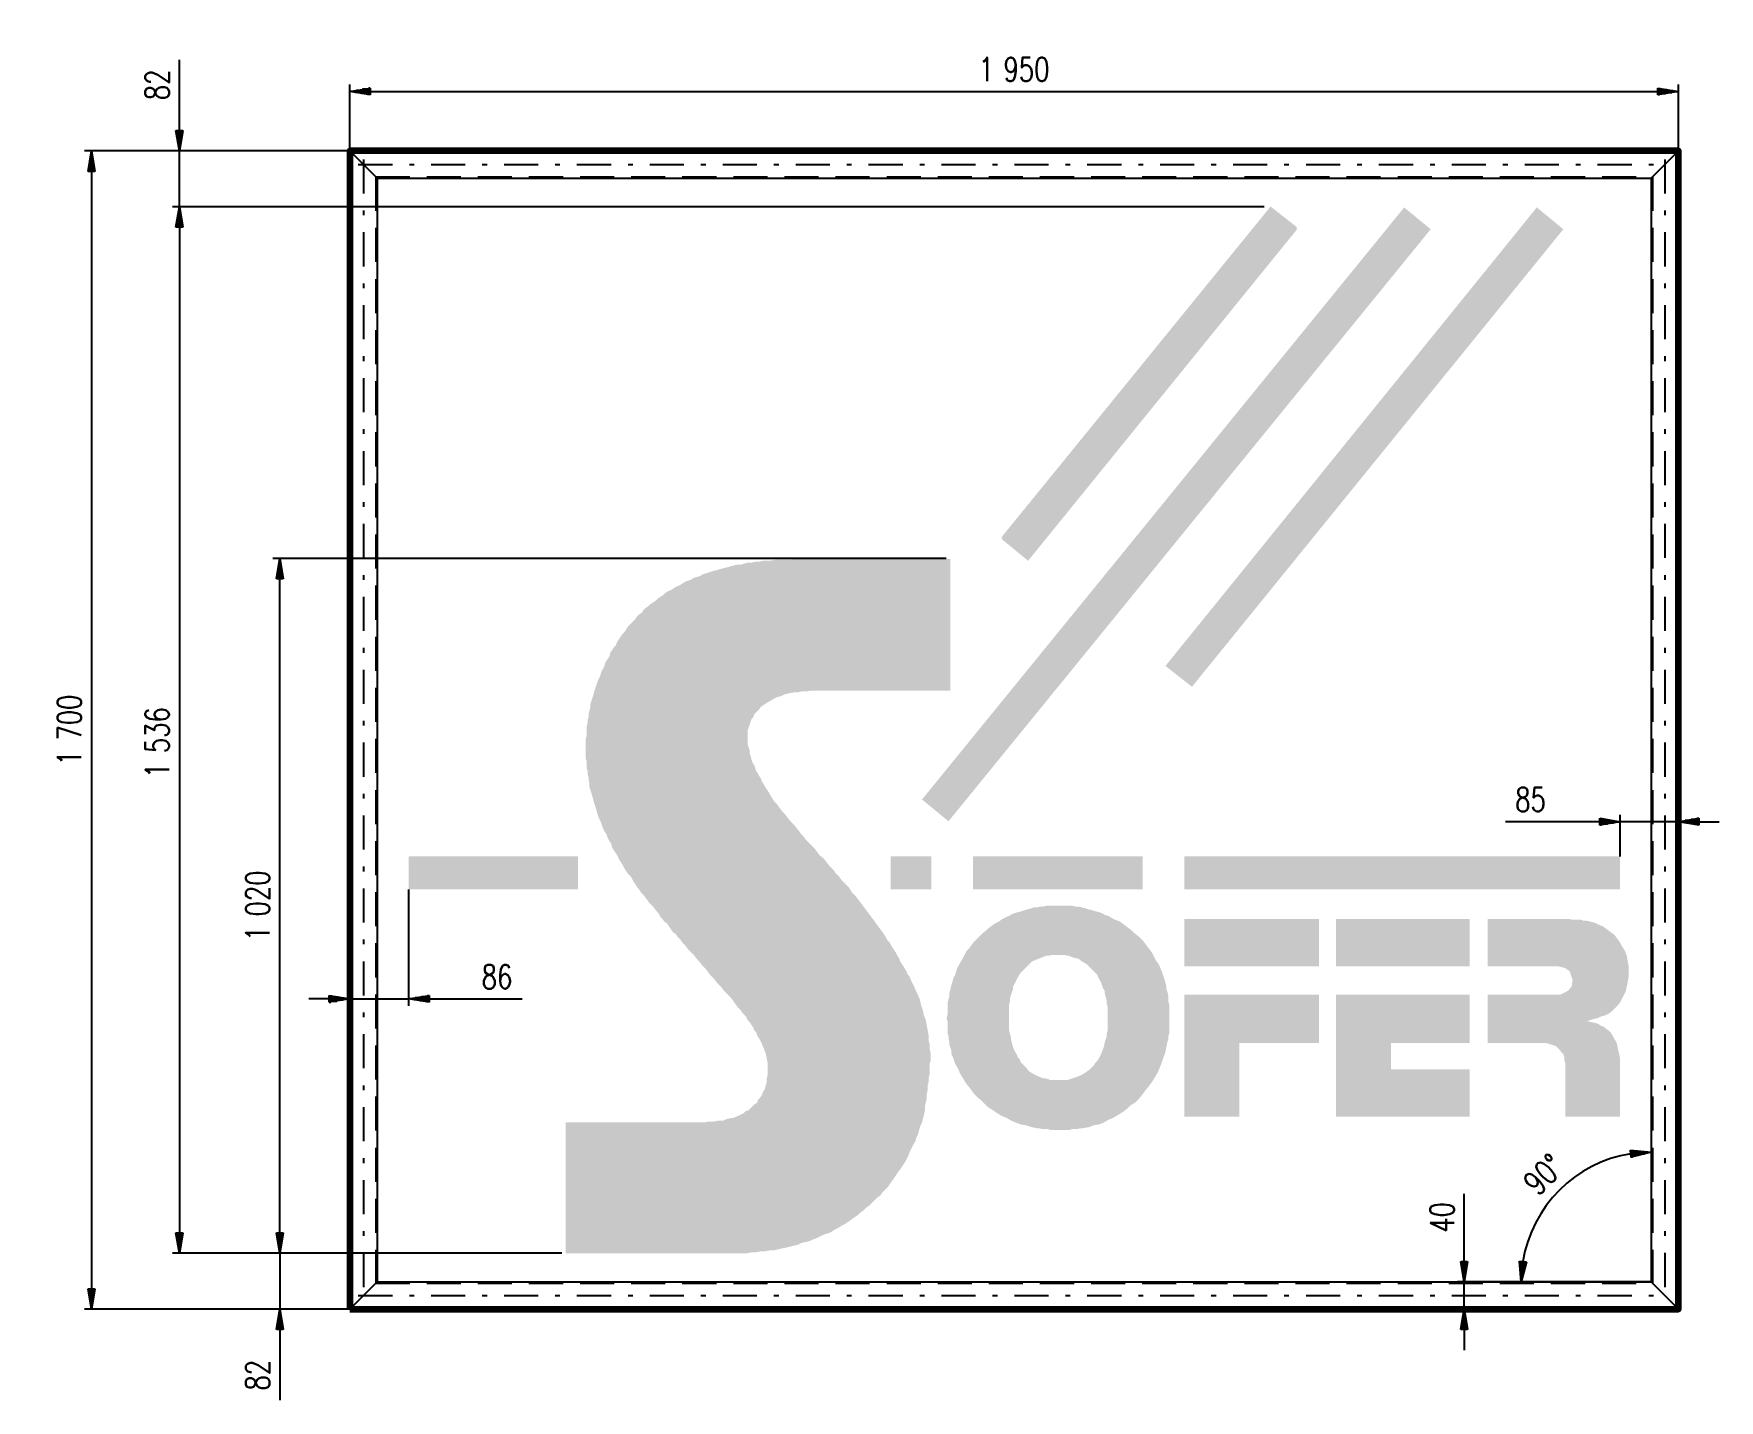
# Model space of a CAD drawing. Header units: inches. Extents: x -940 to 1534, y -374 to 1631.
import ezdxf

# ---------------------------------------------------------------- set-up
doc = ezdxf.new("R2010")
doc.units = ezdxf.units.IN
doc.header["$LTSCALE"] = 10
doc.header["$MEASUREMENT"] = 0
doc.header["$PDMODE"] = 1
doc.linetypes.add('DIN_CERCHOVANA', pattern=[10.7, 5, -2.5, 0.7, -2.5])
doc.linetypes.add('DIN_NEVID', pattern=[7.5, 5, -2.5])
doc.layers.get('0').update_dxf_attribs({"color": 250, "linetype": 'CONTINUOUS', "lineweight": 100})
doc.layers.get('Defpoints').update_dxf_attribs({"linetype": 'CONTINUOUS'})
doc.layers.add('H', color=7, linetype='CONTINUOUS', lineweight=100)
for name, color, linetype in [('KOTY', 2, 'CONTINUOUS'), ('NEVID', 7, 'DIN_NEVID'), ('OSY', 6, 'DIN_CERCHOVANA'), ('SILNA', 7, 'CONTINUOUS')]:
    doc.layers.add(name, color=color, linetype=linetype)
doc.styles.add('MSPR_TXT', font='txt.shx', dxfattribs={"width": 0.75})
doc.dimstyles.new('PROFI_DIN', dxfattribs={"dimscale": 0, "dimtxt": 3.5, "dimasz": 3, "dimexe": 1, "dimexo": 0, "dimgap": 1.5, "dimtad": 1, "dimlfac": -1, "dimzin": 9, "dimdsep": 46, "dimlunit": 6, "dimtxsty": 'MSPR_TXT', "dimblk": 'PRCLFILL', "dimblk1": 'PRCLFILL', "dimblk2": 'PRCLFILL', "dimcen": 0, "dimclrd": 256, "dimclre": 256, "dimclrt": 256, "dimazin": 2, "dimtfac": 0.6, "dimtdec": 3, "dimtmove": 0, "dimatfit": 0, "dimldrblk": 'PRCLFILL', "dimfxl": 0, "dimtolj": 1, "dimarcsym": 0})

# ---------------------------------------------------------------- blocks, each defined once
blk = doc.blocks.new('PRCLFILL')
at = {"ltscale": 20}
for p, q in [((-1, 0.167), (0, 0)), ((-1, -0.167), (-1, 0.167)), ((0, 0), (-1, -0.167))]:
    blk.add_line(p, q, dxfattribs=at)
at = {"color": 0, "ltscale": 20}
for p, q in [((-1, 0.146), (-0.873, 0.146)), ((-1, 0.096), (-0.573, 0.096)), ((-1, 0.046), (-0.273, 0.046)), ((-1, -0.004), (-0.027, -0.004)), ((-1, -0.054), (-0.327, -0.054)), ((-1, -0.104), (-0.627, -0.104)), ((-1, -0.154), (-0.927, -0.154))]:
    blk.add_line(p, q, dxfattribs=at)
blk = doc.blocks.new('*D3')
at = {"layer": 'Defpoints', "color": 0}
for p in [(-579.1, 861.3), (398.9, 861.3), (-165.3, -158.7)]:
    blk.add_point(p, dxfattribs=at)
at = {"layer": 'KOTY', "lineweight": -2}
for p, q in [((398.9, 861.3), (-589.1, 861.3)), ((-579.1, -128.7), (-579.1, 831.3)), ((-165.3, -158.7), (-589.1, -158.7))]:
    blk.add_line(p, q, dxfattribs=at)
at = {"layer": 'KOTY', "lineweight": -2, "xscale": 30, "yscale": 30, "zscale": 30}
for p, rotation in [((-579.1, 861.3), 90), ((-579.1, -158.7), 270)]:
    blk.add_blockref('PRCLFILL', p, dxfattribs=dict(at, rotation=rotation))
at = {"layer": 'KOTY', "insert": (-611.6, 351.3), "char_height": 35, "attachment_point": 5, "rotation": 90, "style": 'MSPR_TXT'}
blk.add_mtext('\\A1;1\xa0020', dxfattribs=at)
blk = doc.blocks.new('*D4')
at = {"layer": 'Defpoints', "color": 0}
for p in [(865.5, 1377.2), (-726.5, -158.7), (-165.3, -158.7)]:
    blk.add_point(p, dxfattribs=at)
at = {"layer": 'KOTY', "lineweight": -2}
for p, q in [((865.5, 1377.2), (-736.5, 1377.2)), ((-726.5, 1347.2), (-726.5, -128.7)), ((-165.3, -158.7), (-736.5, -158.7))]:
    blk.add_line(p, q, dxfattribs=at)
at = {"layer": 'KOTY', "lineweight": -2, "xscale": 30, "yscale": 30, "zscale": 30}
for p, rotation in [((-726.5, 1377.2), 90), ((-726.5, -158.7), 270)]:
    blk.add_blockref('PRCLFILL', p, dxfattribs=dict(at, rotation=rotation))
at = {"layer": 'KOTY', "insert": (-759, 590.9), "char_height": 35, "attachment_point": 5, "rotation": 90, "style": 'MSPR_TXT'}
blk.add_mtext('\\A1;1\xa0536', dxfattribs=at)
blk = doc.blocks.new('*D5')
at = {"layer": 'Defpoints', "color": 0}
for p in [(-476.4, 1459.3), (-855.5, -240.7), (-476.4, -240.7)]:
    blk.add_point(p, dxfattribs=at)
at = {"layer": 'KOTY', "lineweight": -2}
for p, q in [((-476.4, 1459.3), (-865.5, 1459.3)), ((-855.5, 1429.3), (-855.5, -210.7)), ((-476.4, -240.7), (-865.5, -240.7))]:
    blk.add_line(p, q, dxfattribs=at)
at = {"layer": 'KOTY', "lineweight": -2, "xscale": 30, "yscale": 30, "zscale": 30}
for p, rotation in [((-855.5, 1459.3), 90), ((-855.5, -240.7), 270)]:
    blk.add_blockref('PRCLFILL', p, dxfattribs=dict(at, rotation=rotation))
at = {"layer": 'KOTY', "insert": (-888, 609.3), "char_height": 35, "attachment_point": 5, "rotation": 90, "style": 'MSPR_TXT'}
blk.add_mtext('\\A1;1\xa0700', dxfattribs=at)
blk = doc.blocks.new('*D6')
at = {"layer": 'Defpoints', "color": 0}
for p in [(1473.6, 1546.6), (-476.4, 1459.3), (1473.6, 1459.3)]:
    blk.add_point(p, dxfattribs=at)
at = {"layer": 'KOTY', "lineweight": -2}
for p, q in [((-476.4, 1459.3), (-476.4, 1556.6)), ((-446.4, 1546.6), (1443.6, 1546.6)), ((1473.6, 1459.3), (1473.6, 1556.6))]:
    blk.add_line(p, q, dxfattribs=at)
at = {"layer": 'KOTY', "lineweight": -2, "xscale": 30, "yscale": 30, "zscale": 30, "rotation": 180}
blk.add_blockref('PRCLFILL', (-476.4, 1546.6), dxfattribs=at)
at = {"layer": 'KOTY', "lineweight": -2, "xscale": 30, "yscale": 30, "zscale": 30}
blk.add_blockref('PRCLFILL', (1473.6, 1546.6), dxfattribs=at)
at = {"layer": 'KOTY', "insert": (498.6, 1579.1), "char_height": 35, "attachment_point": 5, "style": 'MSPR_TXT'}
blk.add_mtext('\\A1;1\xa0950', dxfattribs=at)
blk = doc.blocks.new('*D8')
at = {"layer": 'Defpoints', "color": 0}
for p in [(-165.3, -158.7), (-579.1, -240.7), (-476.4, -240.7)]:
    blk.add_point(p, dxfattribs=at)
at = {"layer": 'KOTY', "lineweight": -2}
for p, q in [((-579.1, -128.7), (-579.1, -98.7)), ((-165.3, -158.7), (-589.1, -158.7)), ((-579.1, -158.7), (-579.1, -240.7)), ((-476.4, -240.7), (-589.1, -240.7)), ((-579.1, -270.7), (-579.1, -374.5))]:
    blk.add_line(p, q, dxfattribs=at)
at = {"layer": 'KOTY', "lineweight": -2, "xscale": 30, "yscale": 30, "zscale": 30}
for p, rotation in [((-579.1, -158.7), 270), ((-579.1, -240.7), 90)]:
    blk.add_blockref('PRCLFILL', p, dxfattribs=dict(at, rotation=rotation))
at = {"layer": 'KOTY', "insert": (-611.6, -337.6), "char_height": 35, "attachment_point": 5, "rotation": 90, "style": 'MSPR_TXT'}
blk.add_mtext('\\A1;82', dxfattribs=at)
blk = doc.blocks.new('*D9')
at = {"layer": 'Defpoints', "color": 0}
for p in [(-726.5, 1459.3), (-476.4, 1459.3), (865.5, 1377.2)]:
    blk.add_point(p, dxfattribs=at)
at = {"layer": 'KOTY', "lineweight": -2}
for p, q in [((-726.5, 1489.3), (-726.5, 1593)), ((-476.4, 1459.3), (-736.5, 1459.3)), ((-726.5, 1377.2), (-726.5, 1459.3)), ((865.5, 1377.2), (-736.5, 1377.2)), ((-726.5, 1347.2), (-726.5, 1317.2))]:
    blk.add_line(p, q, dxfattribs=at)
at = {"layer": 'KOTY', "lineweight": -2, "xscale": 30, "yscale": 30, "zscale": 30}
for p, rotation in [((-726.5, 1459.3), 270), ((-726.5, 1377.2), 90)]:
    blk.add_blockref('PRCLFILL', p, dxfattribs=dict(at, rotation=rotation))
at = {"layer": 'KOTY', "insert": (-759, 1556.2), "char_height": 35, "attachment_point": 5, "rotation": 90, "style": 'MSPR_TXT'}
blk.add_mtext('\\A1;82', dxfattribs=at)
blk = doc.blocks.new('*D10')
at = {"layer": 'Defpoints', "color": 0}
for p in [(-476.4, 375.4), (-390, 375.4), (-476.4, 214.7)]:
    blk.add_point(p, dxfattribs=at)
at = {"layer": 'KOTY', "lineweight": -2}
for p, q in [((-476.4, 375.4), (-476.4, 204.7)), ((-390, 375.4), (-390, 204.7)), ((-506.4, 214.7), (-536.4, 214.7)), ((-476.4, 214.7), (-390, 214.7)), ((-360, 214.7), (-223.4, 214.7))]:
    blk.add_line(p, q, dxfattribs=at)
at = {"layer": 'KOTY', "lineweight": -2, "xscale": 30, "yscale": 30, "zscale": 30}
blk.add_blockref('PRCLFILL', (-476.4, 214.7), dxfattribs=at)
at = {"layer": 'KOTY', "lineweight": -2, "xscale": 30, "yscale": 30, "zscale": 30, "rotation": 180}
blk.add_blockref('PRCLFILL', (-390, 214.7), dxfattribs=at)
at = {"layer": 'KOTY', "insert": (-260.3, 247.2), "char_height": 35, "attachment_point": 5, "style": 'MSPR_TXT'}
blk.add_mtext('\\A1;86', dxfattribs=at)
blk = doc.blocks.new('*D11')
at = {"layer": 'Defpoints', "color": 0}
for p in [(1473.6, 474.8), (1388.2, 423.8), (1473.6, 423.8)]:
    blk.add_point(p, dxfattribs=at)
at = {"layer": 'KOTY', "lineweight": -2}
for p, q in [((1358.2, 474.8), (1219.7, 474.8)), ((1388.2, 423.8), (1388.2, 484.8)), ((1473.6, 474.8), (1388.2, 474.8)), ((1473.6, 423.8), (1473.6, 484.8)), ((1503.6, 474.8), (1533.6, 474.8))]:
    blk.add_line(p, q, dxfattribs=at)
at = {"layer": 'KOTY', "lineweight": -2, "xscale": 30, "yscale": 30, "zscale": 30}
blk.add_blockref('PRCLFILL', (1388.2, 474.8), dxfattribs=at)
at = {"layer": 'KOTY', "lineweight": -2, "xscale": 30, "yscale": 30, "zscale": 30, "rotation": 180}
blk.add_blockref('PRCLFILL', (1473.6, 474.8), dxfattribs=at)
at = {"layer": 'KOTY', "insert": (1256.6, 507.3), "char_height": 35, "attachment_point": 5, "style": 'MSPR_TXT'}
blk.add_mtext('\\A1;85', dxfattribs=at)
blk = doc.blocks.new('*D13')
at = {"layer": 'Defpoints', "color": 0}
for p in [(1433.6, 1419.3), (1338.4, -35.7), (-436.4, -200.7), (1433.6, -200.7), (1433.6, -200.7)]:
    blk.add_point(p, dxfattribs=at)
at = {"layer": 'KOTY', "lineweight": -2}
blk.add_arc((1433.6, -200.7), 190.5, 99.0309, 170.9691, dxfattribs=at)
at = {"layer": 'KOTY', "lineweight": -2, "xscale": 29.99999999999999, "yscale": 30, "zscale": 30}
for p, rotation in [((1433.6, -10.2), 4.515443761393135), ((1243.1, -200.7), 265.4845562386067)]:
    blk.add_blockref('PRCLFILL', p, dxfattribs=dict(at, rotation=rotation))
at = {"layer": 'KOTY', "insert": (1275.9, -43), "char_height": 35, "attachment_point": 5, "rotation": 45, "style": 'MSPR_TXT'}
blk.add_mtext('\\A1;90°', dxfattribs=at)
blk = doc.blocks.new('*D14')
at = {"layer": 'Defpoints', "color": 0}
for p in [(1159.3, -200.7), (1433.6, -200.7), (1473.6, -240.7)]:
    blk.add_point(p, dxfattribs=at)
at = {"layer": 'KOTY', "lineweight": -2}
for p, q in [((1159.3, -170.7), (1159.3, -71.3)), ((1433.6, -200.7), (1149.3, -200.7)), ((1159.3, -240.7), (1159.3, -200.7)), ((1473.6, -240.7), (1149.3, -240.7)), ((1159.3, -270.7), (1159.3, -300.7))]:
    blk.add_line(p, q, dxfattribs=at)
at = {"layer": 'KOTY', "lineweight": -2, "xscale": 30, "yscale": 30, "zscale": 30}
for p, rotation in [((1159.3, -200.7), 270), ((1159.3, -240.7), 90)]:
    blk.add_blockref('PRCLFILL', p, dxfattribs=dict(at, rotation=rotation))
at = {"layer": 'KOTY', "insert": (1126.8, -106), "char_height": 35, "attachment_point": 5, "rotation": 90, "style": 'MSPR_TXT'}
blk.add_mtext('\\A1;40', dxfattribs=at)

msp = doc.modelspace()

# ---------------------------------------------------------------- hatches: boundary and pattern name
at = {"layer": 'H', "linetype": 'Continuous'}
for color, points in [(0, [(1071.162, 1376.335), (1110.092, 1344.357), (402.412, 475.399), (363.483, 507.376)]), (0, [(914.055, 1347.138), (517.81, 860.521), (480.271, 892.499), (875.125, 1377.725)]), (0, [(875.125, 1376.335), (914.055, 1344.357), (519.2, 857.74), (480.271, 889.718)]), (0, [(1265.809, 1376.335), (1304.738, 1344.357), (759.728, 672.826), (720.798, 703.413)]), (0, [(136.858, 108.351), (136.858, 115.302), (136.858, 120.864), (135.468, 127.815), (134.078, 134.767), (131.297, 141.719), (128.516, 148.67), (125.736, 154.232), (121.565, 161.183), (120.174, 165.354), (117.394, 168.135), (116.003, 172.306), (113.223, 176.477), (110.442, 180.648), (107.661, 183.429), (104.881, 188.99), (100.71, 193.161), (97.929, 197.332), (93.758, 201.503), (89.587, 207.064), (86.806, 211.235), (82.635, 216.797), (77.074, 222.358), (72.903, 226.529), (68.732, 232.09), (63.171, 237.652), (59, 243.213), (53.438, 248.774), (49.267, 254.336), (45.096, 259.897), (40.925, 264.068), (36.754, 269.629), (32.583, 273.8), (28.412, 279.362), (24.241, 283.533), (20.07, 287.704), (15.899, 293.265), (11.728, 297.436), (8.948, 301.607), (4.777, 305.778), (1.996, 309.949), (-2.175, 312.73), (-4.956, 316.901), (-7.736, 321.072), (-10.517, 325.243), (-14.688, 328.023), (-17.469, 332.194), (-20.249, 334.975), (-21.64, 337.756), (-24.42, 341.927), (-27.201, 344.707), (-31.372, 350.269), (-36.933, 355.83), (-39.714, 360.001), (-43.885, 365.562), (-48.056, 369.733), (-50.837, 373.904), (-55.008, 379.466), (-57.788, 383.637), (-60.569, 387.808), (-63.35, 393.369), (-67.521, 397.54), (-70.301, 401.711), (-73.082, 405.882), (-75.863, 411.443), (-78.643, 415.614), (-81.424, 419.785), (-82.814, 423.956), (-85.595, 428.127), (-88.376, 432.298), (-91.156, 436.469), (-92.547, 442.031), (-95.327, 446.202), (-98.108, 451.763), (-99.498, 455.934), (-102.279, 460.105), (-105.06, 465.666), (-106.45, 469.837), (-107.84, 474.008), (-110.621, 479.57), (-112.011, 483.741), (-113.402, 487.912), (-114.792, 493.473), (-116.182, 497.644), (-117.573, 501.815), (-118.963, 507.376), (-120.353, 511.547), (-121.744, 517.109), (-123.134, 521.28), (-124.524, 525.451), (-124.524, 531.012), (-125.915, 535.183), (-125.915, 539.354), (-127.305, 544.915), (-127.305, 549.086), (-128.695, 553.257), (-128.695, 558.819), (-128.695, 562.99), (-130.086, 567.161), (-130.086, 572.722), (-130.086, 576.893), (-130.086, 581.064), (-130.086, 586.625), (-130.086, 590.796), (-130.086, 596.358), (-128.695, 600.529), (-128.695, 606.09), (-128.695, 610.261), (-128.695, 614.432), (-127.305, 619.993), (-127.305, 624.164), (-125.915, 628.335), (-125.915, 633.897), (-124.524, 638.068), (-123.134, 642.239), (-123.134, 647.8), (-121.744, 651.971), (-120.353, 656.142), (-118.963, 660.313), (-117.573, 665.874), (-116.182, 670.045), (-114.792, 674.216), (-113.402, 678.387), (-112.011, 682.558), (-109.231, 688.12), (-107.84, 692.291), (-106.45, 696.462), (-103.669, 700.633), (-102.279, 704.804), (-100.889, 708.975), (-98.108, 713.146), (-95.327, 717.317), (-93.937, 722.878), (-91.156, 727.049), (-88.376, 731.22), (-85.595, 734.001), (-84.205, 738.172), (-81.424, 742.343), (-78.643, 746.514), (-75.863, 750.685), (-73.082, 753.465), (-70.301, 757.636), (-67.521, 761.807), (-64.74, 764.588), (-60.569, 768.759), (-57.788, 771.54), (-55.008, 775.711), (-52.227, 778.491), (-48.056, 781.272), (-45.275, 785.443), (-42.495, 788.224), (-38.324, 791.004), (-35.543, 793.785), (-31.372, 796.566), (-27.201, 799.346), (-24.42, 802.127), (-20.249, 804.908), (-16.078, 807.688), (-13.298, 810.469), (-9.127, 813.25), (-4.956, 814.64), (-0.785, 817.421), (3.386, 820.201), (7.557, 821.592), (11.728, 824.372), (15.899, 827.153), (20.07, 828.543), (24.241, 829.934), (28.412, 832.714), (33.974, 834.105), (38.145, 835.495), (42.316, 838.276), (47.877, 839.666), (52.048, 841.056), (56.219, 842.447), (61.78, 843.837), (65.951, 845.227), (71.513, 846.618), (77.074, 848.008), (81.245, 849.398), (86.806, 850.789), (92.368, 852.179), (97.929, 852.179), (102.1, 853.569), (107.661, 854.96), (113.223, 854.96), (118.784, 856.35), (124.345, 856.35), (129.907, 857.74), (135.468, 857.74), (141.029, 857.74), (147.981, 859.131), (153.542, 859.131), (159.104, 859.131), (164.665, 859.131), (171.617, 859.131), (177.178, 860.521), (184.13, 860.521), (405.193, 860.521), (405.193, 667.265), (209.156, 667.265), (200.814, 667.265), (193.862, 665.874), (186.91, 665.874), (179.959, 664.484), (174.397, 664.484), (167.446, 663.094), (161.884, 661.703), (156.323, 658.923), (150.762, 657.532), (145.2, 654.752), (141.029, 651.971), (135.468, 649.19), (131.297, 646.41), (127.126, 643.629), (124.345, 639.458), (120.174, 635.287), (117.394, 632.506), (116.003, 628.335), (113.223, 625.555), (111.832, 621.384), (110.442, 617.213), (109.052, 613.042), (107.661, 608.871), (107.661, 604.7), (107.661, 600.529), (107.661, 596.358), (107.661, 592.187), (107.661, 588.016), (109.052, 583.845), (110.442, 579.674), (110.442, 575.503), (111.832, 571.332), (113.223, 565.77), (114.613, 561.599), (117.394, 557.428), (118.784, 553.257), (120.174, 549.086), (122.955, 544.915), (124.345, 542.135), (127.126, 537.964), (128.516, 533.793), (131.297, 529.622), (132.687, 526.841), (135.468, 522.67), (138.249, 518.499), (139.639, 515.718), (143.81, 508.767), (146.591, 504.596), (150.762, 500.425), (153.542, 496.254), (157.713, 490.692), (161.884, 486.521), (166.055, 480.96), (171.617, 474.008), (174.397, 471.228), (177.178, 468.447), (179.959, 464.276), (182.739, 461.495), (185.52, 457.324), (189.691, 453.153), (192.472, 448.982), (196.643, 444.811), (200.814, 440.64), (204.985, 436.469), (209.156, 430.908), (213.327, 425.347), (218.888, 421.176), (223.059, 415.614), (228.62, 408.663), (231.401, 405.882), (234.182, 403.101), (236.962, 398.93), (239.743, 396.15), (242.524, 393.369), (245.304, 389.198), (250.866, 383.637), (256.427, 378.075), (260.598, 371.124), (266.159, 365.562), (270.33, 360.001), (274.501, 354.44), (278.672, 348.878), (282.843, 343.317), (287.014, 337.756), (291.185, 332.194), (295.356, 326.633), (298.137, 322.462), (302.308, 316.901), (306.479, 311.339), (309.26, 307.168), (312.04, 301.607), (316.211, 297.436), (318.992, 291.875), (321.773, 287.704), (324.553, 283.533), (327.334, 277.971), (330.115, 273.8), (331.505, 269.629), (334.286, 265.458), (337.066, 261.287), (338.457, 258.507), (341.237, 254.336), (342.628, 250.165), (345.408, 247.384), (346.799, 243.213), (349.579, 237.652), (352.36, 232.09), (355.141, 225.139), (357.921, 219.577), (360.702, 212.626), (362.092, 205.674), (364.873, 197.332), (366.263, 190.38), (369.044, 183.429), (370.434, 176.477), (371.825, 168.135), (373.215, 161.183), (373.215, 154.232), (374.605, 148.67), (374.605, 141.719), (375.996, 136.157), (375.996, 131.986), (375.996, 127.815), (375.996, 123.644), (374.605, 119.473), (374.605, 115.302), (374.605, 109.741), (374.605, 104.18), (373.215, 98.618), (373.215, 93.057), (371.825, 87.496), (371.825, 80.544), (370.434, 74.983), (370.434, 68.031), (369.044, 62.47), (367.654, 56.908), (367.654, 49.957), (366.263, 44.395), (364.873, 38.834), (363.483, 33.273), (360.702, 27.711), (359.312, 22.15), (357.921, 16.589), (355.141, 11.027), (353.75, 5.466), (350.97, 1.295), (348.189, -4.266), (345.408, -9.828), (344.018, -13.999), (341.237, -19.56), (338.457, -25.121), (335.676, -29.292), (332.895, -33.463), (328.724, -39.025), (325.944, -43.196), (323.163, -47.367), (320.382, -51.538), (316.211, -57.099), (313.431, -61.27), (309.26, -65.441), (305.089, -69.612), (302.308, -73.783), (298.137, -76.564), (293.966, -80.735), (289.795, -84.906), (285.624, -89.077), (281.453, -91.857), (277.282, -96.028), (273.111, -98.809), (268.94, -102.98), (264.769, -105.761), (260.598, -108.541), (255.037, -112.712), (250.866, -115.493), (245.304, -118.274), (241.133, -121.054), (235.572, -123.835), (231.401, -126.616), (225.84, -129.396), (220.278, -130.787), (214.717, -133.567), (209.156, -136.348), (204.985, -137.738), (199.423, -140.519), (193.862, -141.909), (186.91, -143.3), (181.349, -146.08), (175.788, -147.471), (170.226, -148.861), (164.665, -150.251), (157.713, -151.642), (152.152, -153.032), (145.2, -154.422), (139.639, -154.422), (132.687, -155.813), (127.126, -155.813), (120.174, -157.203), (113.223, -157.203), (107.661, -158.593), (100.71, -158.593), (93.758, -158.593), (86.806, -158.593), (-159.283, -158.593), (-159.283, 33.273), (43.706, 33.273), (50.658, 34.663), (57.609, 34.663), (64.561, 36.053), (71.513, 36.053), (78.464, 38.834), (86.806, 40.224), (93.758, 43.005), (102.1, 47.176), (104.881, 49.957), (109.052, 51.347), (111.832, 54.128), (114.613, 56.908), (117.394, 59.689), (121.565, 62.47), (122.955, 66.641), (125.736, 69.421), (128.516, 73.592), (129.907, 77.763), (132.687, 81.934), (134.078, 87.496), (135.468, 91.667), (135.468, 97.228), (136.858, 102.789)]), (253, [(-390.078, 423.956), (-141.208, 423.956), (-141.208, 375.295), (-390.078, 375.295)]), (253, [(317.602, 423.956), (377.386, 423.956), (377.386, 375.295), (317.602, 375.295)]), (253, [(438.561, 423.956), (687.43, 423.956), (687.43, 375.295), (438.561, 375.295)]), (253, [(748.605, 423.956), (1388.158, 423.956), (1388.158, 375.295), (748.605, 375.295)]), (250, [(563.691, 279.362), (558.129, 279.362), (553.958, 279.362), (549.787, 277.971), (545.616, 277.971), (538.665, 275.191), (531.713, 272.41), (524.761, 269.629), (519.2, 264.068), (513.639, 258.507), (508.077, 252.945), (503.906, 245.994), (501.126, 240.432), (496.955, 232.09), (496.955, 227.919), (495.564, 225.139), (494.174, 220.968), (492.784, 216.797), (492.784, 211.235), (491.393, 207.064), (491.393, 202.893), (491.393, 197.332), (491.393, 193.161), (491.393, 187.6), (491.393, 183.429), (491.393, 177.867), (491.393, 172.306), (491.393, 168.135), (492.784, 162.574), (494.174, 158.403), (494.174, 154.232), (495.564, 150.061), (496.955, 144.499), (498.345, 140.328), (499.735, 137.548), (502.516, 133.377), (503.906, 129.206), (506.687, 126.425), (508.077, 122.254), (510.858, 119.473), (516.419, 113.912), (520.59, 108.351), (527.542, 104.18), (533.103, 101.399), (540.055, 98.618), (548.397, 97.228), (551.178, 95.838), (555.349, 95.838), (559.52, 95.838), (563.691, 95.838), (569.252, 95.838), (573.423, 95.838), (577.594, 95.838), (581.765, 97.228), (585.936, 98.618), (590.107, 100.009), (597.059, 102.789), (604.01, 106.96), (609.572, 111.131), (615.133, 116.693), (617.914, 120.864), (620.694, 123.644), (624.865, 130.596), (627.646, 137.548), (630.427, 144.499), (631.817, 151.451), (633.207, 155.622), (634.598, 159.793), (634.598, 163.964), (635.988, 168.135), (635.988, 172.306), (635.988, 176.477), (635.988, 182.038), (635.988, 186.209), (635.988, 191.771), (635.988, 197.332), (635.988, 202.893), (634.598, 207.064), (634.598, 212.626), (633.207, 216.797), (631.817, 222.358), (631.817, 226.529), (629.036, 230.7), (627.646, 234.871), (626.256, 239.042), (624.865, 241.823), (622.085, 245.994), (620.694, 250.165), (617.914, 252.945), (615.133, 255.726), (609.572, 261.287), (605.401, 265.458), (598.449, 269.629), (592.888, 273.8), (585.936, 275.191), (578.984, 277.971), (570.642, 279.362), (566.471, 279.362), (563.691, 279.362), (562.3, 351.659), (567.862, 351.659), (573.423, 351.659), (577.594, 351.659), (583.155, 351.659), (588.717, 350.269), (592.888, 350.269), (598.449, 348.878), (604.01, 347.488), (608.181, 346.098), (613.743, 344.707), (617.914, 343.317), (623.475, 341.927), (627.646, 340.536), (631.817, 337.756), (637.378, 336.365), (641.549, 333.585), (647.111, 330.804), (654.062, 328.023), (659.624, 323.852), (665.185, 319.681), (670.746, 315.51), (674.917, 311.339), (680.479, 307.168), (684.65, 302.997), (688.821, 298.826), (692.992, 293.265), (697.163, 287.704), (701.334, 282.142), (704.114, 276.581), (706.895, 271.02), (711.066, 265.458), (713.847, 258.507), (715.237, 255.726), (716.627, 251.555), (718.018, 247.384), (719.408, 243.213), (720.798, 237.652), (722.189, 233.481), (722.189, 229.31), (723.579, 225.139), (724.969, 219.577), (724.969, 215.406), (724.969, 211.235), (726.36, 205.674), (726.36, 201.503), (726.36, 195.942), (726.36, 190.38), (726.36, 186.209), (726.36, 180.648), (726.36, 176.477), (726.36, 172.306), (726.36, 168.135), (726.36, 163.964), (724.969, 159.793), (724.969, 155.622), (723.579, 151.451), (722.189, 144.499), (720.798, 136.157), (718.018, 129.206), (715.237, 120.864), (712.456, 113.912), (709.676, 106.96), (705.505, 100.009), (701.334, 93.057), (697.163, 87.496), (691.601, 80.544), (687.43, 74.983), (681.869, 68.031), (676.308, 62.47), (669.356, 58.299), (663.795, 52.737), (658.233, 48.566), (651.282, 44.395), (644.33, 40.224), (637.378, 37.444), (630.427, 33.273), (623.475, 30.492), (615.133, 29.102), (608.181, 26.321), (599.839, 24.931), (595.668, 24.931), (591.497, 23.54), (587.326, 23.54), (583.155, 23.54), (578.984, 22.15), (574.813, 22.15), (570.642, 22.15), (566.471, 22.15), (560.91, 22.15), (556.739, 22.15), (552.568, 22.15), (548.397, 23.54), (544.226, 23.54), (540.055, 23.54), (535.884, 24.931), (531.713, 24.931), (524.761, 26.321), (516.419, 29.102), (508.077, 30.492), (501.126, 33.273), (494.174, 36.053), (487.222, 40.224), (480.271, 43.005), (473.319, 47.176), (467.758, 51.347), (460.806, 55.518), (455.245, 61.079), (449.683, 66.641), (445.512, 69.421), (442.732, 72.202), (439.951, 74.983), (437.17, 79.154), (432.999, 84.715), (427.438, 91.667), (423.267, 98.618), (419.096, 105.57), (416.315, 112.522), (412.144, 119.473), (409.364, 127.815), (406.583, 134.767), (406.583, 138.938), (405.193, 143.109), (403.802, 147.28), (403.802, 151.451), (402.412, 155.622), (402.412, 159.793), (401.022, 163.964), (401.022, 168.135), (401.022, 172.306), (401.022, 176.477), (401.022, 182.038), (399.631, 186.209), (401.022, 191.771), (401.022, 197.332), (401.022, 202.893), (401.022, 208.455), (402.412, 214.016), (403.802, 218.187), (403.802, 223.748), (405.193, 229.31), (406.583, 234.871), (407.973, 239.042), (409.364, 244.603), (412.144, 250.165), (413.535, 254.336), (414.925, 259.897), (417.706, 264.068), (420.486, 269.629), (423.267, 273.8), (426.048, 279.362), (428.828, 284.923), (432.999, 289.094), (435.78, 293.265), (439.951, 298.826), (444.122, 302.997), (448.293, 307.168), (452.464, 311.339), (456.635, 314.12), (460.806, 318.291), (466.367, 322.462), (470.538, 325.243), (476.1, 328.023), (481.661, 332.194), (487.222, 334.975), (491.393, 336.365), (495.564, 339.146), (499.735, 340.536), (503.906, 341.927), (509.468, 343.317), (513.639, 344.707), (517.81, 346.098), (523.371, 347.488), (527.542, 348.878), (531.713, 348.878), (537.274, 350.269), (541.445, 350.269), (547.007, 351.659), (552.568, 351.659), (556.739, 351.659), (562.3, 351.659)]), (250, [(946.032, 332.194), (946.032, 262.678), (748.605, 262.678), (748.605, 332.194)]), (250, [(1167.095, 332.194), (1167.095, 262.678), (971.058, 262.678), (971.058, 332.194)]), (250, [(1193.512, 332.194), (1292.225, 332.194), (1297.787, 332.194), (1303.348, 332.194), (1308.909, 332.194), (1313.08, 332.194), (1317.251, 330.804), (1322.813, 330.804), (1326.984, 330.804), (1331.155, 330.804), (1333.935, 329.414), (1338.106, 329.414), (1345.058, 328.023), (1350.619, 326.633), (1356.181, 323.852), (1363.132, 321.072), (1368.694, 316.901), (1374.255, 312.73), (1379.816, 308.559), (1383.987, 302.997), (1388.158, 297.436), (1390.939, 291.875), (1395.11, 284.923), (1397.891, 277.971), (1399.281, 269.629), (1400.671, 262.678), (1400.671, 258.507), (1400.671, 254.336), (1400.671, 247.384), (1399.281, 239.042), (1397.891, 233.481), (1396.5, 226.529), (1393.72, 220.968), (1390.939, 215.406), (1388.158, 209.845), (1383.987, 204.284), (1379.816, 200.113), (1375.645, 195.942), (1371.474, 193.161), (1365.913, 190.38), (1360.352, 188.99), (1354.79, 186.209), (1347.839, 184.819), (1343.668, 183.429), (1339.497, 182.038), (1346.448, 180.648), (1352.01, 179.258), (1356.181, 177.867), (1360.352, 175.087), (1364.523, 173.696), (1367.303, 170.916), (1371.474, 168.135), (1374.255, 165.354), (1377.036, 161.183), (1379.816, 155.622), (1382.597, 151.451), (1383.987, 145.89), (1385.378, 138.938), (1386.768, 133.377), (1388.158, 126.425), (1388.158, 118.083), (1388.158, 41.615), (1307.519, 41.615), (1307.519, 109.741), (1307.519, 115.302), (1307.519, 120.864), (1306.129, 125.035), (1306.129, 129.206), (1304.738, 133.377), (1301.958, 136.157), (1297.787, 141.719), (1295.006, 144.499), (1292.225, 145.89), (1288.054, 147.28), (1283.883, 148.67), (1278.322, 150.061), (1272.761, 150.061), (1267.199, 150.061), (1260.248, 150.061), (1193.512, 150.061), (1193.512, 220.968), (1286.664, 220.968), (1292.225, 220.968), (1296.396, 220.968), (1300.567, 220.968), (1303.348, 222.358), (1308.909, 225.139), (1313.08, 227.919), (1317.251, 233.481), (1317.251, 237.652), (1318.642, 241.823), (1317.251, 245.994), (1315.861, 250.165), (1314.471, 254.336), (1311.69, 257.116), (1307.519, 259.897), (1301.958, 261.287), (1296.396, 262.678), (1289.445, 262.678), (1193.512, 262.678)]), (250, [(946.032, 220.968), (946.032, 150.061), (829.244, 150.061), (829.244, 41.615), (748.605, 41.615), (748.605, 220.968)]), (250, [(1167.095, 220.968), (1167.095, 150.061), (1051.698, 150.061), (1051.698, 111.131), (1167.095, 111.131), (1167.095, 41.615), (971.058, 41.615), (971.058, 220.968)])]:
    msp.add_hatch(color=color, dxfattribs=at).paths.add_polyline_path(points)

# ---------------------------------------------------------------- linework, layer by layer
msp.add_lwpolyline([(-476.358, -240.704), (1473.642, -240.704), (1473.642, 1459.296), (-476.358, 1459.296)], close=True)
at = {"layer": 'NEVID'}
for p, q in [((-474.358, 1457.296), (1471.642, 1457.296)), ((-474.358, 1457.296), (-474.358, -238.704)), ((1471.642, 1457.296), (1471.642, -238.704)), ((-438.358, 1421.296), (1435.642, 1421.296)), ((-438.358, 1421.296), (-438.358, -202.704)), ((1435.642, 1421.296), (1435.642, -202.704)), ((-438.358, -202.704), (1435.642, -202.704)), ((-474.358, -238.704), (1471.642, -238.704))]:
    msp.add_line(p, q, dxfattribs=at)
at = {"layer": 'OSY'}
for p, q in [((-463.883, 1439.296), (1459.77, 1439.296)), ((-456.358, 1446.82), (-456.358, -226.832)), ((1453.642, 1446.82), (1453.642, -226.832)), ((-463.883, -220.704), (1459.77, -220.704))]:
    msp.add_line(p, q, dxfattribs=at)
at = {"layer": 'SILNA'}
for p, q in [((-476.358, 1459.296), (1473.642, 1459.296)), ((-476.358, 1459.296), (-456.358, 1439.296)), ((-476.358, 1459.296), (-476.358, -240.704)), ((-476.358, 1459.296), (-456.358, 1439.296)), ((-436.358, 1419.296), (-456.358, 1439.296)), ((-436.358, 1419.296), (-456.358, 1439.296)), ((1433.642, 1419.296), (1453.642, 1439.296)), ((1433.642, 1419.296), (1453.642, 1439.296)), ((1473.642, 1459.296), (1453.642, 1439.296)), ((1473.642, 1459.296), (1453.642, 1439.296)), ((1473.642, 1459.296), (1473.642, -240.704)), ((-436.358, 1419.296), (1433.642, 1419.296)), ((-436.358, 1419.296), (-436.358, -200.704)), ((1433.642, 1419.296), (1433.642, -200.704)), ((-476.358, -240.704), (-456.358, -220.704)), ((-476.358, -240.704), (-456.358, -220.704)), ((-436.358, -200.704), (-456.358, -220.704)), ((-436.358, -200.704), (-456.358, -220.704)), ((-436.358, -200.704), (1433.642, -200.704)), ((1433.642, -200.704), (1453.642, -220.704)), ((1433.642, -200.704), (1453.642, -220.704)), ((1473.642, -240.704), (1453.642, -220.704)), ((1473.642, -240.704), (1453.642, -220.704)), ((-476.358, -240.704), (1473.642, -240.704))]:
    msp.add_line(p, q, dxfattribs=at)

# ---------------------------------------------------------------- dimensions: what is measured, and where the dimension line sits
at = {"layer": 'KOTY'}
dim = msp.add_linear_dim(base=(1473.642, 1546.647), p1=(-476.358, 1459.296), p2=(1473.642, 1459.296), dimstyle='PROFI_DIN', override={"dimscale": 10, "dimlfac": 1}, dxfattribs=at)
dim.commit()
dim.dimension.update_dxf_attribs({"geometry": '*D6', "text_midpoint": (498.642, 1579.147)})
for base, p1, p2, override, picture, middle in [((-726.547, 1459.296), (865.488, 1377.243), (-476.358, 1459.296), {"dimscale": 10, "dimdec": 0, "dimlfac": 1}, '*D9', (-759.047, 1556.171)), ((1159.347, -200.704), (1473.642, -240.704), (1433.642, -200.704), {"dimscale": 10, "dimlfac": 1}, '*D14', (1126.847, -106.017)), ((-579.12, -240.704), (-165.349, -158.704), (-476.358, -240.704), {"dimscale": 10, "dimlfac": 1}, '*D8', (-611.62, -337.579))]:
    dim = msp.add_linear_dim(base=base, p1=p1, p2=p2, angle=90, dimstyle='PROFI_DIN', override=override, dxfattribs=at)
    dim.commit()
    dim.dimension.update_dxf_attribs({"geometry": picture, "text_midpoint": middle})
for base, p1, p2, override, picture, middle in [((-855.545, -240.704), (-476.358, 1459.296), (-476.358, -240.704), {"dimscale": 10, "dimlfac": 1}, '*D5', (-855.545, 609.296)), ((-726.547, -158.704), (865.488, 1377.243), (-165.349, -158.704), {"dimscale": 10, "dimdec": 0, "dimlfac": 1}, '*D4', (-726.547, 590.945)), ((-579.12, 861.29), (-165.349, -158.704), (398.936, 861.29), {"dimscale": 10, "dimdec": 0, "dimlfac": 1}, '*D3', (-579.12, 351.293))]:
    dim = msp.add_linear_dim(base=base, p1=p1, p2=p2, angle=90, dimstyle='PROFI_DIN', override=override, dxfattribs=at)
    dim.commit()
    dim.dimension.update_dxf_attribs({"geometry": picture, "text_midpoint": middle, "dimtype": 160})
dim = msp.add_angular_dim_2l(base=(1338.377, -35.701), line1=((-436.358, -200.704), (1433.642, -200.704)), line2=((1433.642, 1419.296), (1433.642, -200.704)), dimstyle='PROFI_DIN', override={"dimscale": 10, "dimlfac": 1}, dxfattribs=at)
dim.commit()
dim.dimension.update_dxf_attribs({"geometry": '*D13', "text_midpoint": (1275.936, -42.998)})
for base, p1, p2, picture, middle in [((1473.642, 474.8), (1388.232, 423.841), (1473.642, 423.841), '*D11', (1256.552, 474.8)), ((-476.358, 214.696), (-389.964, 375.374), (-476.358, 375.374), '*D10', (-260.277, 214.696))]:
    dim = msp.add_linear_dim(base=base, p1=p1, p2=p2, dimstyle='PROFI_DIN', override={"dimscale": 10, "dimdec": 0, "dimlfac": 1}, dxfattribs=at)
    dim.commit()
    dim.dimension.update_dxf_attribs({"geometry": picture, "text_midpoint": middle, "dimtype": 160})

doc.saveas('drawing.dxf')
